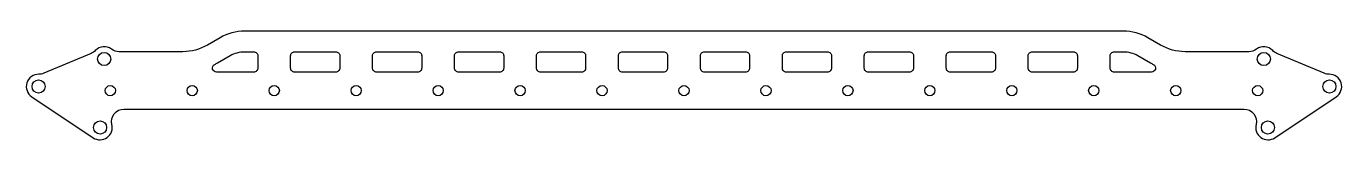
# Model space of a CAD drawing. Header units: millimetres. Extents: x -161 to 161, y -12 to 15.
import ezdxf

# ---------------------------------------------------------------- set-up
doc = ezdxf.new("R2010")
doc.units = ezdxf.units.MM
doc.layers.get('0').update_dxf_attribs({"linetype": 'CONTINUOUS'})

msp = doc.modelspace()

# ---------------------------------------------------------------- linework, layer by layer
for points in [[(139.6, -8.25, 0.688358), (144.16, -11.5), (159.16, -1.5, 0.747462), (157.46, 4, -0.103148), (156.26, 4.23), (144.68, 9.09, -0.103148), (143.67, 9.78, 0.380785), (139.69, 10.11, -0.163167), (137.88, 9.5), (122.31, 9.5, -0.131652), (116.31, 11.11), (113.22, 12.89, 0.131652), (107.22, 14.5), (-107.22, 14.5, 0.131652), (-113.22, 12.89), (-116.31, 11.11, -0.131652), (-122.31, 9.5), (-137.88, 9.5, -0.163167), (-139.69, 10.11, 0.380785), (-143.67, 9.78, -0.103148), (-144.68, 9.09), (-156.26, 4.23, -0.103148), (-157.46, 4, 0.747462), (-159.16, -1.5), (-144.16, -11.5, 0.688358), (-139.6, -8.25, -0.490314), (-136.69, -4.5), (136.69, -4.5, -0.490314)], [(-113.81, 6.78), (-110.72, 8.56, -0.131652), (-107.22, 9.5), (-105, 9.5, -0.414214), (-104, 8.5), (-104, 5.5, -0.414214), (-105, 4.5), (-114.06, 4.5, -0.786456), (-114.52, 6.39, 0.01193)], [(-85, 4.5), (-95, 4.5, -0.414214), (-96, 5.5), (-96, 8.5, -0.414214), (-95, 9.5), (-85, 9.5, -0.414214), (-84, 8.5), (-84, 5.5, -0.414214)], [(-65, 4.5), (-75, 4.5, -0.414214), (-76, 5.5), (-76, 8.5, -0.414214), (-75, 9.5), (-65, 9.5, -0.414214), (-64, 8.5), (-64, 5.5, -0.414214)], [(-45, 4.5), (-55, 4.5, -0.414214), (-56, 5.5), (-56, 8.5, -0.414214), (-55, 9.5), (-45, 9.5, -0.414214), (-44, 8.5), (-44, 5.5, -0.414214)], [(-25, 4.5), (-35, 4.5, -0.414214), (-36, 5.5), (-36, 8.5, -0.414214), (-35, 9.5), (-25, 9.5, -0.414214), (-24, 8.5), (-24, 5.5, -0.414214)], [(-5, 4.5), (-15, 4.5, -0.414214), (-16, 5.5), (-16, 8.5, -0.414214), (-15, 9.5), (-5, 9.5, -0.414214), (-4, 8.5), (-4, 5.5, -0.414214)], [(15, 4.5), (5, 4.5, -0.414214), (4, 5.5), (4, 8.5, -0.414214), (5, 9.5), (15, 9.5, -0.414214), (16, 8.5), (16, 5.5, -0.414214)], [(35, 4.5), (25, 4.5, -0.414214), (24, 5.5), (24, 8.5, -0.414214), (25, 9.5), (35, 9.5, -0.414214), (36, 8.5), (36, 5.5, -0.414214)], [(55, 4.5), (45, 4.5, -0.414214), (44, 5.5), (44, 8.5, -0.414214), (45, 9.5), (55, 9.5, -0.414214), (56, 8.5), (56, 5.5, -0.414214)], [(75, 4.5), (65, 4.5, -0.414214), (64, 5.5), (64, 8.5, -0.414214), (65, 9.5), (75, 9.5, -0.414214), (76, 8.5), (76, 5.5, -0.414214)], [(95, 4.5), (85, 4.5, -0.414214), (84, 5.5), (84, 8.5, -0.414214), (85, 9.5), (95, 9.5, -0.414214), (96, 8.5), (96, 5.5, -0.414214)], [(114.06, 4.5), (105, 4.5, -0.414214), (104, 5.5), (104, 8.5, -0.414214), (105, 9.5), (107.22, 9.5, -0.131652), (110.72, 8.56), (113.81, 6.78, 0.01193), (114.52, 6.39, -0.786456)]]:
    msp.add_lwpolyline(points, format="xyb", close=True)
for centre, radius in [((-141.5, 7.71), 1.6), ((141.5, 7.71), 1.6), ((-157.5, 1), 1.6), ((-140, 0), 1.25), ((-120, 0), 1.25), ((-100, 0), 1.25), ((-80, 0), 1.25), ((-60, 0), 1.25), ((-40, 0), 1.25), ((-20, 0), 1.25), ((0, 0), 1.25), ((20, 0), 1.25), ((40, 0), 1.25), ((60, 0), 1.25), ((80, 0), 1.25), ((100, 0), 1.25), ((120, 0), 1.25), ((140, 0), 1.25), ((157.5, 1), 1.6), ((-142.5, -9), 1.6), ((142.5, -9), 1.6)]:
    msp.add_circle(centre, radius)

doc.saveas('drawing.dxf')
